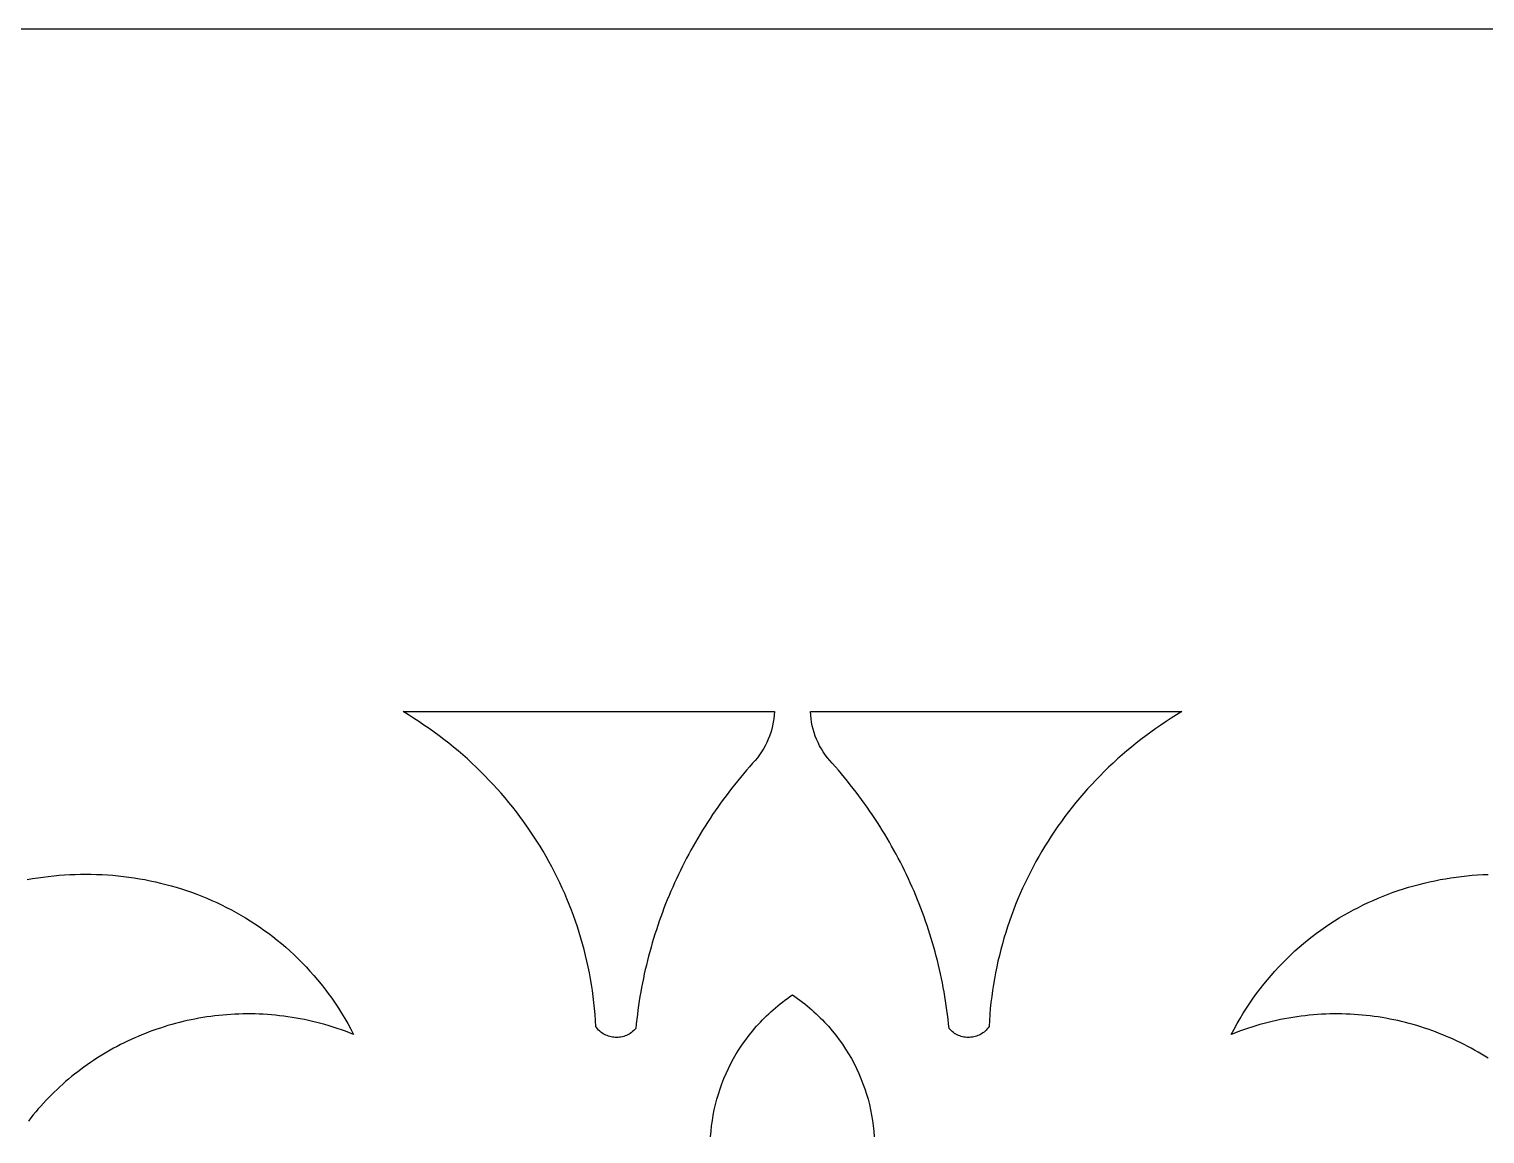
# Model space of a CAD drawing. Extents: x -167 to 167, y -60 to 60.
# Drawn here: x 19.31 to 61.98, y 27.63 to 60 of the extents above; entities that cross this region are included whole.
import ezdxf

# ---------------------------------------------------------------- set-up
doc = ezdxf.new("R2010")
doc.units = 0
doc.header["$MEASUREMENT"] = 0
doc.layers.add('LAYER_1', color=18, linetype='CONTINUOUS')

msp = doc.modelspace()

# ---------------------------------------------------------------- linework, layer by layer
at = {"layer": 'LAYER_1'}
for points in [[(166.732, -60), (166.732, 60), (-166.732, 60), (-166.732, -60)], [(41.147, 39.895), (41.136, 39.791), (41.12, 39.688), (41.1, 39.586), (41.075, 39.485), (41.045, 39.385), (41.012, 39.286), (40.973, 39.19), (40.931, 39.094), (40.884, 39.001), (40.833, 38.91), (40.777, 38.821), (40.718, 38.734), (40.654, 38.649), (40.587, 38.567), (40.515, 38.487), (40.424, 38.385), (40.334, 38.281), (40.245, 38.177), (40.158, 38.072), (40.071, 37.966), (39.986, 37.859), (39.901, 37.752), (39.818, 37.644), (39.736, 37.535), (39.655, 37.426), (39.575, 37.316), (39.496, 37.205), (39.419, 37.094), (39.343, 36.982), (39.268, 36.869), (39.194, 36.756), (39.121, 36.642), (39.049, 36.527), (38.979, 36.412), (38.909, 36.296), (38.841, 36.179), (38.774, 36.062), (38.709, 35.944), (38.644, 35.826), (38.581, 35.707), (38.519, 35.588), (38.458, 35.468), (38.398, 35.347), (38.34, 35.226), (38.283, 35.105), (38.227, 34.983), (38.172, 34.86), (38.118, 34.737), (38.066, 34.614), (38.015, 34.489), (37.965, 34.365), (37.917, 34.24), (37.869, 34.114), (37.823, 33.989), (37.779, 33.862), (37.735, 33.735), (37.693, 33.608), (37.652, 33.481), (37.612, 33.353), (37.574, 33.224), (37.537, 33.095), (37.501, 32.966), (37.466, 32.837), (37.433, 32.707), (37.401, 32.576), (37.37, 32.446), (37.341, 32.315), (37.313, 32.184), (37.286, 32.052), (37.261, 31.92), (37.237, 31.788), (37.214, 31.655), (37.192, 31.523), (37.172, 31.39), (37.154, 31.256), (37.136, 31.123), (37.12, 30.989), (37.105, 30.855), (37.092, 30.72), (37.063, 30.686), (37.032, 30.655), (36.999, 30.625), (36.965, 30.598), (36.93, 30.573), (36.893, 30.551), (36.856, 30.531), (36.818, 30.513), (36.778, 30.498), (36.739, 30.485), (36.698, 30.474), (36.657, 30.466), (36.616, 30.46), (36.574, 30.456), (36.533, 30.454), (36.491, 30.455), (36.45, 30.458), (36.408, 30.463), (36.367, 30.471), (36.327, 30.481), (36.287, 30.493), (36.248, 30.507), (36.209, 30.524), (36.172, 30.543), (36.135, 30.564), (36.1, 30.587), (36.066, 30.613), (36.034, 30.641), (36.002, 30.671), (35.973, 30.703), (35.945, 30.738), (35.919, 30.774), (35.909, 30.951), (35.897, 31.128), (35.881, 31.304), (35.863, 31.479), (35.841, 31.654), (35.817, 31.828), (35.791, 32.002), (35.761, 32.175), (35.729, 32.347), (35.695, 32.518), (35.657, 32.689), (35.617, 32.859), (35.574, 33.028), (35.529, 33.196), (35.481, 33.364), (35.431, 33.531), (35.378, 33.696), (35.322, 33.861), (35.264, 34.025), (35.203, 34.188), (35.14, 34.35), (35.074, 34.511), (35.006, 34.671), (34.935, 34.829), (34.862, 34.987), (34.786, 35.144), (34.708, 35.299), (34.628, 35.453), (34.545, 35.606), (34.46, 35.758), (34.373, 35.908), (34.283, 36.058), (34.191, 36.205), (34.096, 36.352), (33.999, 36.497), (33.9, 36.641), (33.799, 36.783), (33.696, 36.924), (33.59, 37.064), (33.482, 37.202), (33.372, 37.338), (33.259, 37.473), (33.145, 37.607), (33.028, 37.738), (32.909, 37.869), (32.788, 37.997), (32.665, 38.124), (32.54, 38.249), (32.413, 38.373), (32.284, 38.494), (32.153, 38.614), (32.019, 38.732), (31.884, 38.849), (31.747, 38.963), (31.608, 39.076), (31.467, 39.186), (31.323, 39.295), (31.178, 39.402), (31.031, 39.507), (30.882, 39.609), (30.732, 39.71), (30.579, 39.809), (30.425, 39.905), (30.268, 40), (41.153, 40)], [(52.94, 39.905), (52.785, 39.809), (52.633, 39.71), (52.482, 39.609), (52.333, 39.507), (52.186, 39.402), (52.041, 39.295), (51.898, 39.186), (51.757, 39.076), (51.617, 38.963), (51.48, 38.849), (51.345, 38.732), (51.211, 38.614), (51.08, 38.494), (50.951, 38.373), (50.824, 38.249), (50.699, 38.124), (50.576, 37.997), (50.455, 37.869), (50.336, 37.738), (50.219, 37.607), (50.105, 37.473), (49.993, 37.338), (49.882, 37.202), (49.774, 37.064), (49.669, 36.924), (49.565, 36.783), (49.464, 36.641), (49.365, 36.497), (49.268, 36.352), (49.174, 36.205), (49.081, 36.058), (48.992, 35.908), (48.904, 35.758), (48.819, 35.606), (48.736, 35.453), (48.656, 35.299), (48.578, 35.144), (48.502, 34.987), (48.429, 34.829), (48.358, 34.671), (48.29, 34.511), (48.225, 34.35), (48.161, 34.188), (48.101, 34.025), (48.042, 33.861), (47.987, 33.696), (47.934, 33.531), (47.883, 33.364), (47.835, 33.196), (47.79, 33.028), (47.747, 32.859), (47.707, 32.689), (47.67, 32.518), (47.635, 32.347), (47.603, 32.175), (47.573, 32.002), (47.547, 31.828), (47.523, 31.654), (47.502, 31.479), (47.483, 31.304), (47.468, 31.128), (47.455, 30.951), (47.445, 30.774), (47.419, 30.738), (47.391, 30.703), (47.362, 30.671), (47.331, 30.641), (47.298, 30.613), (47.264, 30.587), (47.229, 30.564), (47.192, 30.543), (47.155, 30.524), (47.117, 30.507), (47.077, 30.493), (47.037, 30.481), (46.997, 30.471), (46.956, 30.463), (46.915, 30.458), (46.873, 30.455), (46.832, 30.454), (46.79, 30.456), (46.748, 30.46), (46.707, 30.466), (46.666, 30.474), (46.626, 30.485), (46.586, 30.498), (46.547, 30.513), (46.508, 30.531), (46.471, 30.551), (46.434, 30.573), (46.399, 30.598), (46.365, 30.625), (46.333, 30.655), (46.302, 30.686), (46.272, 30.72), (46.259, 30.855), (46.244, 30.989), (46.228, 31.123), (46.211, 31.256), (46.192, 31.39), (46.172, 31.523), (46.15, 31.655), (46.128, 31.788), (46.103, 31.92), (46.078, 32.052), (46.051, 32.184), (46.023, 32.315), (45.994, 32.446), (45.963, 32.576), (45.931, 32.707), (45.898, 32.837), (45.863, 32.966), (45.828, 33.095), (45.79, 33.224), (45.752, 33.353), (45.712, 33.481), (45.671, 33.608), (45.629, 33.735), (45.586, 33.862), (45.541, 33.989), (45.495, 34.114), (45.448, 34.24), (45.399, 34.365), (45.349, 34.489), (45.298, 34.614), (45.246, 34.737), (45.192, 34.86), (45.138, 34.983), (45.082, 35.105), (45.024, 35.226), (44.966, 35.347), (44.906, 35.468), (44.845, 35.588), (44.783, 35.707), (44.72, 35.826), (44.656, 35.944), (44.59, 36.062), (44.523, 36.179), (44.455, 36.296), (44.386, 36.412), (44.315, 36.527), (44.244, 36.642), (44.171, 36.756), (44.097, 36.869), (44.022, 36.982), (43.945, 37.094), (43.868, 37.205), (43.789, 37.316), (43.709, 37.426), (43.628, 37.535), (43.546, 37.644), (43.463, 37.752), (43.379, 37.859), (43.293, 37.966), (43.207, 38.072), (43.119, 38.177), (43.03, 38.281), (42.94, 38.385), (42.849, 38.487), (42.777, 38.567), (42.71, 38.649), (42.646, 38.734), (42.587, 38.821), (42.532, 38.91), (42.48, 39.001), (42.434, 39.094), (42.391, 39.19), (42.353, 39.286), (42.319, 39.385), (42.289, 39.485), (42.265, 39.586), (42.244, 39.688), (42.229, 39.791), (42.218, 39.895), (42.212, 40), (53.096, 40)]]:
    msp.add_lwpolyline(points, close=True, dxfattribs=at)
for points in [[(19.248, 35.08), (19.403, 35.108), (19.559, 35.132), (19.715, 35.154), (19.871, 35.174), (20.028, 35.191), (20.185, 35.205), (20.342, 35.217), (20.499, 35.226), (20.657, 35.232), (20.814, 35.236), (20.972, 35.237), (21.13, 35.236), (21.287, 35.232), (21.445, 35.225), (21.603, 35.216), (21.76, 35.204), (21.917, 35.189), (22.074, 35.172), (22.231, 35.152), (22.387, 35.13), (22.543, 35.105), (22.698, 35.077), (22.853, 35.046), (23.008, 35.013), (23.162, 34.977), (23.315, 34.939), (23.468, 34.897), (23.62, 34.854), (23.771, 34.807), (23.922, 34.758), (24.072, 34.706), (24.221, 34.651), (24.369, 34.594), (24.516, 34.534), (24.662, 34.471), (24.807, 34.406), (24.951, 34.337), (25.094, 34.266), (25.236, 34.193), (25.376, 34.116), (25.515, 34.037), (25.653, 33.956), (25.79, 33.871), (25.925, 33.784), (26.059, 33.694), (26.192, 33.601), (26.323, 33.505), (26.452, 33.407), (26.58, 33.306), (26.706, 33.202), (26.83, 33.096), (26.953, 32.987), (27.074, 32.874), (27.193, 32.76), (27.311, 32.642), (27.426, 32.522), (27.54, 32.398), (27.651, 32.272), (27.761, 32.144), (27.868, 32.012), (27.974, 31.878), (28.077, 31.74), (28.178, 31.6), (28.276, 31.458), (28.373, 31.312), (28.467, 31.163), (28.559, 31.012), (28.648, 30.858), (28.735, 30.701), (28.819, 30.541), (28.7, 30.588), (28.58, 30.633), (28.46, 30.676), (28.34, 30.718), (28.22, 30.757), (28.099, 30.794), (27.979, 30.829), (27.858, 30.862), (27.738, 30.894), (27.617, 30.923), (27.496, 30.951), (27.376, 30.976), (27.255, 31), (27.134, 31.022), (27.014, 31.042), (26.893, 31.061), (26.772, 31.077), (26.652, 31.091), (26.531, 31.104), (26.411, 31.115), (26.291, 31.124), (26.171, 31.132), (26.051, 31.137), (25.931, 31.141), (25.812, 31.143), (25.693, 31.143), (25.573, 31.142), (25.455, 31.139), (25.336, 31.134), (25.218, 31.128), (25.1, 31.119), (24.982, 31.109), (24.865, 31.098), (24.748, 31.084), (24.632, 31.07), (24.515, 31.053), (24.4, 31.035), (24.284, 31.015), (24.169, 30.994), (24.055, 30.97), (23.941, 30.946), (23.827, 30.92), (23.714, 30.892), (23.602, 30.863), (23.49, 30.832), (23.378, 30.799), (23.268, 30.765), (23.157, 30.73), (23.048, 30.693), (22.939, 30.654), (22.83, 30.614), (22.723, 30.573), (22.616, 30.53), (22.509, 30.486), (22.404, 30.44), (22.299, 30.393), (22.195, 30.344), (22.091, 30.294), (21.989, 30.242), (21.887, 30.189), (21.786, 30.135), (21.686, 30.079), (21.586, 30.022), (21.488, 29.964), (21.39, 29.904), (21.293, 29.843), (21.198, 29.781), (21.103, 29.717), (21.009, 29.652), (20.916, 29.586), (20.824, 29.518), (20.733, 29.45), (20.643, 29.379), (20.554, 29.308), (20.466, 29.235), (20.379, 29.162), (20.294, 29.087), (20.209, 29.01), (20.126, 28.933), (20.043, 28.854), (19.962, 28.774), (19.882, 28.693), (19.803, 28.611), (19.726, 28.528), (19.649, 28.443), (19.574, 28.358), (19.5, 28.271), (19.427, 28.183), (19.356, 28.094), (19.286, 28.004)], [(62.071, 29.843), (61.974, 29.904), (61.877, 29.964), (61.778, 30.022), (61.679, 30.079), (61.579, 30.135), (61.478, 30.189), (61.376, 30.242), (61.273, 30.294), (61.17, 30.344), (61.066, 30.393), (60.961, 30.44), (60.855, 30.486), (60.749, 30.53), (60.642, 30.573), (60.534, 30.614), (60.426, 30.654), (60.317, 30.693), (60.207, 30.73), (60.097, 30.765), (59.986, 30.799), (59.875, 30.832), (59.763, 30.863), (59.65, 30.892), (59.537, 30.92), (59.424, 30.946), (59.31, 30.97), (59.195, 30.994), (59.08, 31.015), (58.965, 31.035), (58.849, 31.053), (58.733, 31.07), (58.616, 31.084), (58.499, 31.098), (58.382, 31.109), (58.264, 31.119), (58.146, 31.128), (58.028, 31.134), (57.91, 31.139), (57.791, 31.142), (57.672, 31.143), (57.552, 31.143), (57.433, 31.141), (57.313, 31.137), (57.193, 31.132), (57.073, 31.124), (56.953, 31.115), (56.833, 31.104), (56.712, 31.091), (56.592, 31.077), (56.471, 31.061), (56.351, 31.042), (56.23, 31.022), (56.109, 31), (55.988, 30.976), (55.868, 30.951), (55.747, 30.923), (55.626, 30.894), (55.506, 30.862), (55.385, 30.829), (55.265, 30.794), (55.144, 30.757), (55.024, 30.718), (54.904, 30.676), (54.784, 30.633), (54.665, 30.588), (54.545, 30.541), (54.629, 30.701), (54.716, 30.858), (54.806, 31.012), (54.897, 31.163), (54.991, 31.312), (55.088, 31.458), (55.187, 31.6), (55.288, 31.74), (55.391, 31.878), (55.496, 32.012), (55.603, 32.144), (55.713, 32.272), (55.825, 32.398), (55.938, 32.522), (56.053, 32.642), (56.171, 32.76), (56.29, 32.874), (56.411, 32.987), (56.534, 33.096), (56.658, 33.202), (56.784, 33.306), (56.912, 33.407), (57.042, 33.505), (57.173, 33.601), (57.305, 33.694), (57.439, 33.784), (57.574, 33.871), (57.711, 33.956), (57.849, 34.037), (57.988, 34.116), (58.129, 34.193), (58.27, 34.266), (58.413, 34.337), (58.557, 34.406), (58.702, 34.471), (58.849, 34.534), (58.996, 34.594), (59.144, 34.651), (59.293, 34.706), (59.442, 34.758), (59.593, 34.807), (59.744, 34.854), (59.896, 34.897), (60.049, 34.939), (60.203, 34.977), (60.357, 35.013), (60.511, 35.046), (60.666, 35.077), (60.822, 35.105), (60.977, 35.13), (61.134, 35.152), (61.29, 35.172), (61.447, 35.189), (61.604, 35.204), (61.762, 35.216), (61.919, 35.225), (62.077, 35.232)], [(39.285, 27.545), (39.297, 27.703), (39.314, 27.861), (39.335, 28.018), (39.361, 28.175), (39.391, 28.331), (39.426, 28.486), (39.466, 28.641), (39.511, 28.794), (39.56, 28.947), (39.614, 29.098), (39.673, 29.248), (39.737, 29.397), (39.805, 29.544), (39.878, 29.689), (39.955, 29.833), (40.037, 29.974), (40.124, 30.114), (40.216, 30.252), (40.312, 30.387), (40.413, 30.521), (40.519, 30.652), (40.574, 30.716), (40.629, 30.78), (40.686, 30.843), (40.745, 30.906), (40.804, 30.968), (40.864, 31.029), (40.926, 31.089), (40.989, 31.149), (41.053, 31.208), (41.118, 31.266), (41.185, 31.324), (41.252, 31.38), (41.321, 31.436), (41.391, 31.491), (41.462, 31.546), (41.534, 31.599), (41.608, 31.652), (41.682, 31.703), (41.757, 31.652), (41.83, 31.599), (41.902, 31.546), (41.974, 31.491), (42.043, 31.436), (42.112, 31.38), (42.18, 31.324), (42.246, 31.266), (42.311, 31.208), (42.375, 31.149), (42.438, 31.089), (42.5, 31.029), (42.56, 30.968), (42.62, 30.906), (42.678, 30.843), (42.735, 30.78), (42.845, 30.652), (42.951, 30.521), (43.052, 30.387), (43.148, 30.252), (43.24, 30.114), (43.327, 29.974), (43.409, 29.833), (43.487, 29.689), (43.56, 29.544), (43.628, 29.397), (43.691, 29.248), (43.75, 29.098), (43.804, 28.947), (43.853, 28.794), (43.898, 28.641), (43.938, 28.486), (43.973, 28.331), (44.004, 28.175), (44.03, 28.018), (44.051, 27.861), (44.067, 27.703), (44.079, 27.545)]]:
    msp.add_lwpolyline(points, dxfattribs=at)

doc.saveas('drawing.dxf')
